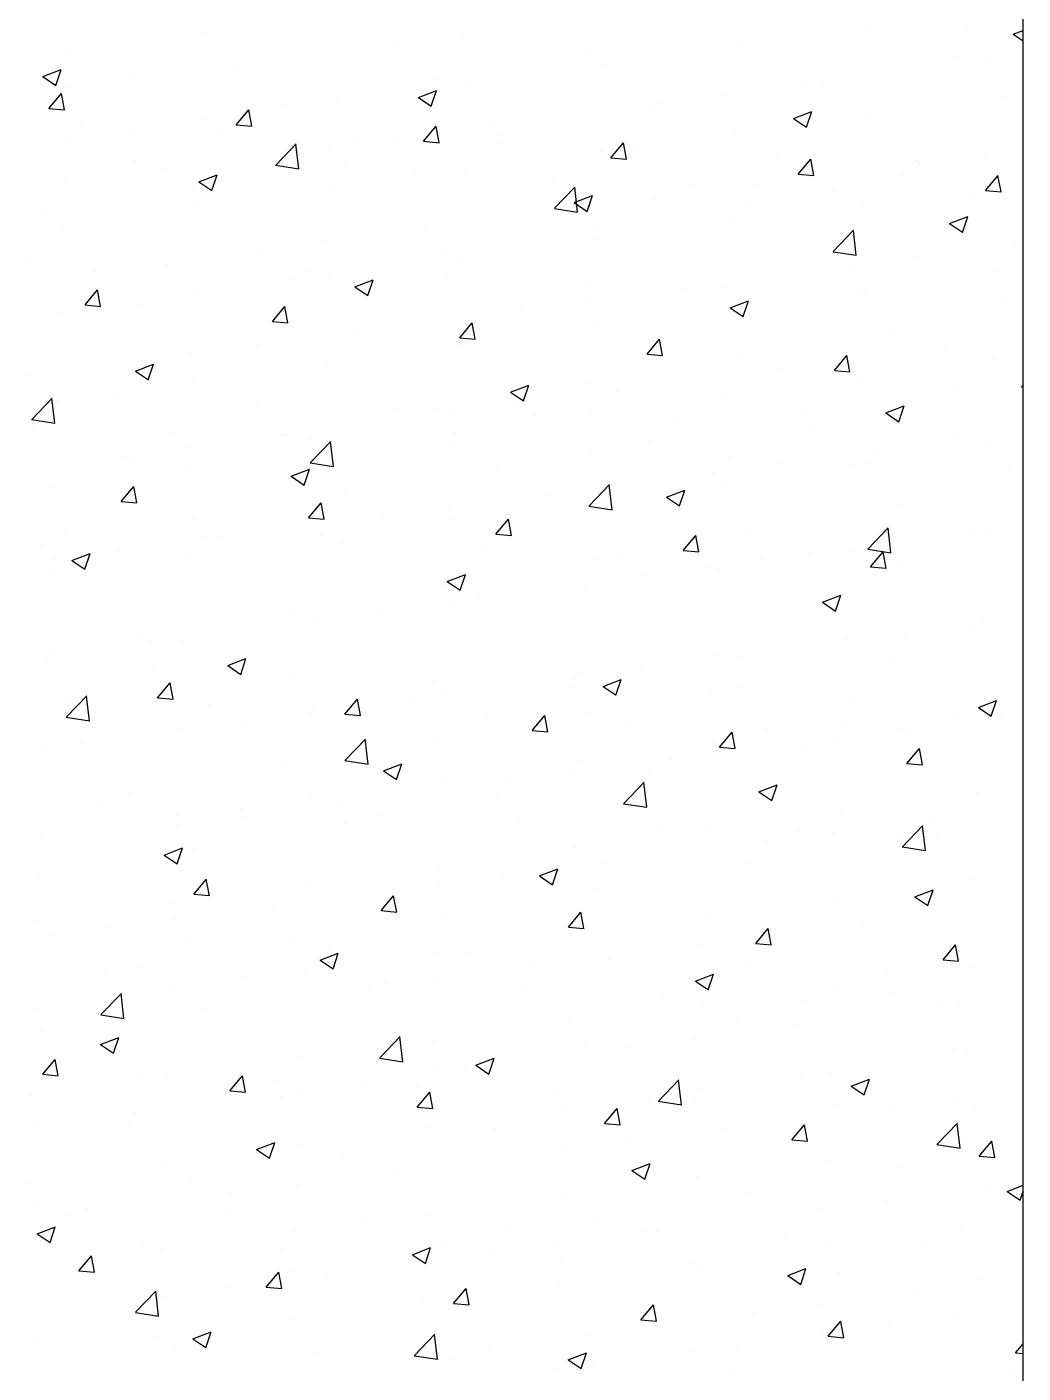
# Model space of a CAD drawing. Header units: millimetres. Extents: x 331487 to 517269, y 198509 to 399936.
# Drawn here: x 419964 to 420346, y 392522 to 393037 of the extents above; entities that cross this region are included whole.
import ezdxf

# ---------------------------------------------------------------- set-up
doc = ezdxf.new("R2010")
doc.units = ezdxf.units.MM
doc.header["$MEASUREMENT"] = 0
doc.layers.add('COLUMN', color=6, linetype='Continuous')

msp = doc.modelspace()

# ---------------------------------------------------------------- linework, layer by layer
at = {"layer": 'COLUMN'}
msp.add_line((420345.71, 381283.05), (420345.71, 399936.48), dxfattribs=at)
at = {"layer": 'COLUMN', "color": 2, "linetype": 'Continuous'}
for p, q in [((420032.56, 393034.84), (420032.56, 393034.84)), ((420131.39, 393033.75), (420131.39, 393033.75)), ((420286.99, 393035.93), (420286.99, 393035.93)), ((420324.43, 393036.84), (420324.43, 393036.84)), ((420341.88, 393034.27), (420345.71, 393035.74)), ((420341.88, 393034.27), (420345.71, 393031.69)), ((420106.35, 393030.46), (420106.35, 393030.46)), ((420236.48, 393029.53), (420236.48, 393029.53)), ((419980.62, 393027.34), (419980.62, 393027.34)), ((420179.07, 393027.27), (420179.07, 393027.27)), ((420319.67, 393025.33), (420319.67, 393025.33)), ((420332.17, 393024.21), (420332.17, 393024.21)), ((419970.43, 393018.03), (419977.43, 393020.72)), ((419975.4, 393014.67), (419977.43, 393020.72)), ((420043.2, 393022.14), (420043.2, 393022.14)), ((420185.14, 393022.49), (420185.14, 393022.49)), ((419970.43, 393018.03), (419975.41, 393014.68)), ((419980.29, 393013.86), (419980.29, 393013.86)), ((420005.32, 393017.16), (420005.32, 393017.16)), ((420120.75, 393017.26), (420120.75, 393017.26)), ((420133.2, 393014.99), (420133.2, 393014.99)), ((420261.35, 393015.32), (420261.35, 393015.32)), ((420269.02, 393015.9), (420269.02, 393015.9)), ((419972.66, 393005.8), (419977.48, 393011.54)), ((419978.63, 393005.27), (419977.47, 393011.53)), ((420082.69, 393008.59), (420082.69, 393008.59)), ((420114.15, 393010.02), (420121.15, 393012.71)), ((420114.15, 393010.02), (420119.12, 393006.67)), ((420119.11, 393006.67), (420121.14, 393012.71)), ((420231.14, 393010.91), (420231.14, 393010.91)), ((420337.71, 393010.14), (420337.71, 393010.14)), ((419972.66, 393005.8), (419978.63, 393005.27)), ((420044.38, 392999.52), (420049.2, 393005.27)), ((420050.36, 392998.99), (420049.2, 393005.26)), ((420062.43, 393007.25), (420062.43, 393007.25)), ((420203.03, 393005.31), (420203.03, 393005.31)), ((420206.11, 393007.61), (420206.11, 393007.61)), ((420257.86, 393002.01), (420264.86, 393004.7)), ((420262.83, 392998.66), (420264.85, 393004.7)), ((419984.67, 392999.27), (419984.67, 392999.27)), ((420031.34, 393001.55), (420031.34, 393001.55)), ((420044.38, 392999.52), (420050.36, 392999)), ((420116.11, 392993.25), (420120.93, 392998.99)), ((420122.08, 392992.72), (420120.93, 392998.98)), ((420142.95, 392999.3), (420142.95, 392999.3)), ((420257.86, 393002.01), (420262.83, 392998.66)), ((420285.77, 393002.65), (420285.77, 393002.65)), ((419979.4, 392994.05), (419979.4, 392994.05)), ((420004.11, 392997.24), (420004.11, 392997.24)), ((420038.05, 392997.02), (420038.05, 392997.02)), ((420091.43, 392994.76), (420091.43, 392994.76)), ((420105.08, 392994.31), (420105.08, 392994.31)), ((420116.11, 392993.25), (420122.09, 392992.72)), ((420144.71, 392995.3), (420144.71, 392995.3)), ((420144.81, 392992.51), (420144.81, 392992.51)), ((420187.83, 392986.97), (420192.66, 392992.72)), ((420193.81, 392986.44), (420192.65, 392992.71)), ((420235.26, 392996.24), (420235.26, 392996.24)), ((420059.59, 392984.18), (420067.38, 392992.3)), ((420068.4, 392982.71), (420067.29, 392992.21)), ((420080.05, 392991.02), (420080.05, 392991.02)), ((420183.92, 392989.2), (420183.92, 392989.2)), ((420198.19, 392990.25), (420198.19, 392990.25)), ((420251.58, 392987.99), (420251.58, 392987.99)), ((420330.9, 392988.06), (420330.9, 392988.06)), ((420005.75, 392985.84), (420005.75, 392985.84)), ((420016.89, 392982.7), (420016.89, 392982.7)), ((420059.13, 392983.58), (420059.13, 392983.58)), ((420059.5, 392984.09), (420068.4, 392982.71)), ((420086.39, 392985.29), (420086.39, 392985.29)), ((420187.83, 392986.97), (420193.81, 392986.45)), ((420259.56, 392980.7), (420264.38, 392986.44)), ((420265.53, 392980.17), (420264.38, 392986.43)), ((420304.96, 392985.74), (420304.96, 392985.74)), ((420305.86, 392984.77), (420305.86, 392984.77)), ((419979.02, 392977.72), (419979.02, 392977.72)), ((420030.12, 392977.77), (420037.12, 392980.46)), ((420030.12, 392977.77), (420035.1, 392974.41)), ((420035.09, 392974.41), (420037.12, 392980.46)), ((420112.52, 392981.33), (420112.52, 392981.33)), ((420131.98, 392981.7), (420131.98, 392981.7)), ((420165.9, 392979.07), (420165.9, 392979.07)), ((420259.56, 392980.7), (420265.54, 392980.17)), ((420299.54, 392980.33), (420299.54, 392980.33)), ((420331.29, 392974.42), (420336.11, 392980.17)), ((420337.26, 392973.89), (420336.1, 392980.16)), ((420028.08, 392975.28), (420028.08, 392975.28)), ((420081.47, 392975.3), (420081.47, 392975.3)), ((420166.32, 392967.63), (420174.1, 392975.75)), ((420173.84, 392969.76), (420180.84, 392972.45)), ((420175.12, 392966.16), (420174.01, 392975.66)), ((420178.81, 392966.4), (420180.83, 392972.45)), ((420219.28, 392976.82), (420219.28, 392976.82)), ((420242.71, 392976.45), (420242.71, 392976.45)), ((420272.66, 392974.56), (420272.66, 392974.56)), ((420326.04, 392972.31), (420326.04, 392972.31)), ((420331.29, 392974.42), (420337.26, 392973.9)), ((420336.5, 392976.85), (420336.5, 392976.85)), ((420030.13, 392968.26), (420030.13, 392968.26)), ((420166.23, 392967.54), (420175.12, 392966.16)), ((420173.84, 392969.76), (420178.81, 392966.41)), ((420179.8, 392968.17), (420179.8, 392968.17)), ((420204.84, 392971.47), (420204.84, 392971.47)), ((420241.22, 392970.32), (420241.22, 392970.32)), ((420284.56, 392969.36), (420284.56, 392969.36)), ((419969.76, 392965.27), (419969.76, 392965.27)), ((420234.05, 392962.95), (420234.05, 392962.95)), ((420317.55, 392961.75), (420324.55, 392964.44)), ((420317.55, 392961.75), (420322.52, 392958.4)), ((420322.52, 392958.39), (420324.55, 392964.44)), ((419978.19, 392960.76), (419978.19, 392960.76)), ((420116.65, 392959.86), (420116.65, 392959.86)), ((420182.9, 392960.31), (420182.9, 392960.31)), ((420273.04, 392951.08), (420280.83, 392959.2)), ((420281.84, 392949.61), (420280.74, 392959.11)), ((420053.74, 392951.58), (420053.74, 392951.58)), ((420078.77, 392954.87), (420078.77, 392954.87)), ((420182.7, 392955.91), (420182.7, 392955.91)), ((420342.46, 392953.61), (420342.46, 392953.61)), ((419964.77, 392948.44), (419964.77, 392948.44)), ((420018.15, 392946.19), (420018.15, 392946.19)), ((420124.58, 392950.3), (420124.58, 392950.3)), ((420130.76, 392948.42), (420130.76, 392948.42)), ((420272.95, 392950.99), (420281.84, 392949.61)), ((420304.59, 392948.62), (420304.59, 392948.62)), ((419990.58, 392943.26), (419990.58, 392943.26)), ((420071.54, 392943.93), (420071.54, 392943.93)), ((420080.25, 392942.01), (420080.25, 392942.01)), ((420124.92, 392941.68), (420124.92, 392941.68)), ((420279.56, 392945.33), (420279.56, 392945.33)), ((420335.28, 392943.56), (420335.28, 392943.56)), ((419986.53, 392930.58), (419991.35, 392936.32)), ((419992.51, 392930.05), (419991.35, 392936.32)), ((420066.27, 392940.29), (420066.27, 392940.29)), ((420089.81, 392937.51), (420096.82, 392940.19)), ((420089.81, 392937.51), (420094.79, 392934.15)), ((420094.78, 392934.15), (420096.81, 392940.19)), ((420178.3, 392939.42), (420178.3, 392939.42)), ((420216.4, 392937.01), (420216.4, 392937.01)), ((420231.68, 392937.16), (420231.68, 392937.16)), ((420283.34, 392936.07), (420283.34, 392936.07)), ((420028.91, 392934.97), (420028.91, 392934.97)), ((420178.53, 392932.03), (420178.53, 392932.03)), ((420233.53, 392929.5), (420240.53, 392932.19)), ((420238.5, 392926.14), (420240.52, 392932.18)), ((420285.06, 392934.91), (420285.06, 392934.91)), ((420338.45, 392932.65), (420338.45, 392932.65)), ((419976.97, 392927.47), (419976.97, 392927.47)), ((419986.53, 392930.58), (419992.51, 392930.06)), ((420007.95, 392930.28), (420007.95, 392930.28)), ((420058.26, 392924.3), (420063.08, 392930.05)), ((420064.23, 392923.77), (420063.08, 392930.04)), ((420153.49, 392928.73), (420153.49, 392928.73)), ((420232.83, 392929.66), (420232.83, 392929.66)), ((420233.53, 392929.5), (420238.5, 392926.14)), ((420058.26, 392924.3), (420064.23, 392923.78)), ((420090.34, 392920.42), (420090.34, 392920.42)), ((420129.98, 392918.03), (420134.8, 392923.77)), ((420135.96, 392917.5), (420134.8, 392923.77)), ((420181.49, 392922.62), (420181.49, 392922.62)), ((420295.41, 392920.66), (420295.41, 392920.66)), ((420052.47, 392915.43), (420052.47, 392915.43)), ((420129.98, 392918.03), (420135.96, 392917.5)), ((420201.71, 392911.75), (420206.53, 392917.5)), ((420207.68, 392911.22), (420206.53, 392917.49)), ((420027.43, 392912.13), (420027.43, 392912.13)), ((420129.55, 392915.13), (420129.55, 392915.13)), ((420201.71, 392911.75), (420207.69, 392911.23)), ((420237.09, 392910.65), (420237.09, 392910.65)), ((420273.44, 392905.48), (420278.26, 392911.22)), ((420279.41, 392904.95), (420278.25, 392911.21)), ((420316.16, 392914.17), (420316.16, 392914.17)), ((420334.06, 392910.27), (420334.06, 392910.27)), ((420005.79, 392905.25), (420012.79, 392907.94)), ((420005.79, 392905.25), (420010.77, 392901.9)), ((420010.76, 392901.9), (420012.79, 392907.94)), ((420079.04, 392908.72), (420079.04, 392908.72)), ((420253.25, 392905.89), (420253.25, 392905.89)), ((420273.44, 392905.48), (420279.41, 392904.95)), ((420278.28, 392909.18), (420278.28, 392909.18)), ((419964.28, 392903.82), (419964.28, 392903.82)), ((420027.69, 392901.68), (420027.69, 392901.68)), ((420149.5, 392897.25), (420156.51, 392899.93)), ((420154.47, 392893.89), (420156.5, 392899.93)), ((420178.77, 392900.64), (420178.77, 392900.64)), ((420282.13, 392902.78), (420282.13, 392902.78)), ((420345.16, 392899.2), (420345.71, 392899.85)), ((419966.13, 392886.77), (419973.91, 392894.89)), ((419974.93, 392885.3), (419973.82, 392894.8)), ((419998.68, 392895.09), (419998.68, 392895.09)), ((420149.5, 392897.25), (420154.48, 392893.89)), ((420190.09, 392897.57), (420190.09, 392897.57)), ((420231.62, 392896.38), (420231.62, 392896.38)), ((420319.37, 392898.71), (420319.37, 392898.71)), ((420345.16, 392899.2), (420345.71, 392899.15)), ((419975.76, 392894.19), (419975.76, 392894.19)), ((420052.06, 392892.83), (420052.06, 392892.83)), ((420105.44, 392890.58), (420105.44, 392890.58)), ((420120.46, 392890.63), (420120.46, 392890.63)), ((420152.22, 392892.59), (420152.22, 392892.59)), ((420293.22, 392889.24), (420300.22, 392891.92)), ((420298.19, 392885.88), (420300.21, 392891.92)), ((419966.04, 392886.68), (419974.93, 392885.3)), ((420127.19, 392889.29), (420127.19, 392889.29)), ((420158.83, 392888.32), (420158.83, 392888.32)), ((420180.27, 392889.33), (420180.27, 392889.33)), ((420212.21, 392886.06), (420212.21, 392886.06)), ((420261.05, 392888.7), (420261.05, 392888.7)), ((420293.22, 392889.24), (420298.19, 392885.88)), ((419966.38, 392883.91), (419966.38, 392883.91)), ((420019.76, 392881.65), (420019.76, 392881.65)), ((420062.14, 392880.62), (420062.14, 392880.62)), ((420064.03, 392880.98), (420064.03, 392880.98)), ((420073.15, 392879.4), (420073.15, 392879.4)), ((420128.33, 392881.84), (420128.33, 392881.84)), ((420265.59, 392883.81), (420265.59, 392883.81)), ((420318.97, 392881.55), (420318.97, 392881.55)), ((420026.16, 392875.99), (420026.16, 392875.99)), ((420072.85, 392870.22), (420080.64, 392878.34)), ((420077.82, 392875.43), (420077.82, 392875.43)), ((420081.65, 392868.75), (420080.55, 392878.25)), ((420126.53, 392877.14), (420126.53, 392877.14)), ((420179.91, 392874.89), (420179.91, 392874.89)), ((420202.74, 392878.68), (420202.74, 392878.68)), ((420289.85, 392874.73), (420289.85, 392874.73)), ((420332.85, 392876.99), (420332.85, 392876.99)), ((420001.13, 392872.69), (420001.13, 392872.69)), ((420003.82, 392870.61), (420003.82, 392870.61)), ((420072.76, 392870.13), (420081.65, 392868.75)), ((420233.29, 392872.63), (420233.29, 392872.63)), ((420251.98, 392869.74), (420251.98, 392869.74)), ((420280.91, 392869.49), (420280.91, 392869.49)), ((420286.68, 392870.38), (420286.68, 392870.38)), ((420026.48, 392868.39), (420026.48, 392868.39)), ((420065.48, 392864.99), (420072.48, 392867.68)), ((420065.48, 392864.99), (420070.46, 392861.64)), ((420070.45, 392861.64), (420072.48, 392867.68)), ((420144.42, 392868.67), (420144.42, 392868.67)), ((420226.94, 392866.45), (420226.94, 392866.45)), ((420340.06, 392868.12), (420340.06, 392868.12)), ((419974.54, 392860.9), (419974.54, 392860.9)), ((420000.41, 392855.36), (420005.23, 392861.1)), ((420006.38, 392854.83), (420005.22, 392861.1)), ((420086.1, 392858.66), (420086.1, 392858.66)), ((420179.57, 392853.67), (420187.36, 392861.79)), ((420188.38, 392852.2), (420187.27, 392861.69)), ((420209.19, 392856.98), (420216.2, 392859.67)), ((420214.16, 392853.63), (420216.19, 392859.67)), ((420230.4, 392863.09), (420230.4, 392863.09)), ((420000.41, 392855.36), (420006.38, 392854.84)), ((420072.13, 392849.08), (420076.95, 392854.83)), ((420078.11, 392848.55), (420076.95, 392854.82)), ((420163.79, 392858.13), (420163.79, 392858.13)), ((420179.06, 392856.04), (420179.06, 392856.04)), ((420179.48, 392853.57), (420188.38, 392852.2)), ((420209.2, 392856.98), (420214.17, 392853.63)), ((420299.25, 392853.7), (420299.25, 392853.7)), ((420027.78, 392848.65), (420027.78, 392848.65)), ((420072.13, 392849.08), (420078.11, 392848.56)), ((420100.88, 392849.85), (420100.88, 392849.85)), ((420125.91, 392853.14), (420125.91, 392853.14)), ((420127.12, 392848.55), (420127.12, 392848.55)), ((420143.86, 392842.81), (420148.68, 392848.55)), ((420149.83, 392842.28), (420148.68, 392848.55)), ((419978.78, 392844.26), (419978.78, 392844.26)), ((420240.93, 392843.69), (420240.93, 392843.69)), ((420286.3, 392837.12), (420294.09, 392845.23)), ((420295.1, 392835.65), (420294, 392845.14)), ((420326.7, 392843.6), (420326.7, 392843.6)), ((420331.63, 392843.7), (420331.63, 392843.7)), ((419969.46, 392838.64), (419969.46, 392838.64)), ((420032.17, 392842), (420032.17, 392842)), ((420037.73, 392841.53), (420037.73, 392841.53)), ((420076.61, 392842.15), (420076.61, 392842.15)), ((420085.55, 392839.74), (420085.55, 392839.74)), ((420143.86, 392842.81), (420149.84, 392842.29)), ((420215.58, 392836.53), (420220.41, 392842.28)), ((420221.56, 392836), (420220.4, 392842.27)), ((419974.82, 392833.25), (419974.82, 392833.25)), ((419981.46, 392832.74), (419988.46, 392835.43)), ((419981.46, 392832.74), (419986.43, 392829.38)), ((419986.43, 392829.38), (419988.46, 392835.43)), ((419999.85, 392836.55), (419999.85, 392836.55)), ((420025.26, 392835.1), (420025.26, 392835.1)), ((420138.93, 392837.49), (420138.93, 392837.49)), ((420182.61, 392833.68), (420182.61, 392833.68)), ((420192.31, 392835.23), (420192.31, 392835.23)), ((420215.58, 392836.53), (420221.56, 392836.01)), ((420245.7, 392832.98), (420245.7, 392832.98)), ((420263.54, 392835.29), (420263.54, 392835.29)), ((420279.69, 392836.2), (420279.69, 392836.2)), ((420286.21, 392837.02), (420295.1, 392835.64)), ((420287.31, 392830.26), (420292.13, 392836)), ((420293.28, 392829.73), (420292.13, 392836)), ((419973.32, 392827.61), (419973.32, 392827.61)), ((420225.67, 392830.3), (420225.67, 392830.3)), ((420229.18, 392829.8), (420229.18, 392829.8)), ((420287.31, 392830.26), (420293.29, 392829.74)), ((420299.08, 392830.72), (420299.08, 392830.72)), ((420124.29, 392823.67), (420124.29, 392823.67)), ((420125.17, 392824.73), (420132.17, 392827.42)), ((420125.17, 392824.73), (420130.15, 392821.38)), ((420130.14, 392821.37), (420132.17, 392827.42)), ((420177.84, 392822.76), (420177.84, 392822.76)), ((420200.64, 392827), (420200.64, 392827)), ((420137.48, 392818.69), (420137.48, 392818.69)), ((420268.89, 392816.72), (420275.89, 392819.41)), ((420273.86, 392813.36), (420275.88, 392819.41)), ((420065.97, 392813.66), (420065.97, 392813.66)), ((420099.61, 392813.7), (420099.61, 392813.7)), ((420125.9, 392815.26), (420125.9, 392815.26)), ((420268.89, 392816.72), (420273.86, 392813.37)), ((420074.57, 392810.41), (420074.57, 392810.41)), ((420075.39, 392808.86), (420075.39, 392808.86)), ((420325.42, 392807.46), (420325.42, 392807.46)), ((420330.42, 392810.41), (420330.42, 392810.41)), ((420007.65, 392803.65), (420007.65, 392803.65)), ((420011.42, 392802.09), (420011.42, 392802.09)), ((420024.05, 392801.81), (420024.05, 392801.81)), ((420278.48, 392802.91), (420278.48, 392802.91)), ((420300.39, 392804.16), (420300.39, 392804.16)), ((419973.55, 392797.11), (419973.55, 392797.11)), ((419972.11, 392794.32), (419972.11, 392794.32)), ((420041.15, 392792.48), (420048.15, 392795.16)), ((420041.15, 392792.48), (420046.12, 392789.12)), ((420046.12, 392789.12), (420048.15, 392795.16)), ((420227.97, 392796.51), (420227.97, 392796.51)), ((420237.24, 392795.84), (420237.24, 392795.84)), ((420295.12, 392794.03), (420295.12, 392794.03)), ((420012.69, 392790.9), (420012.69, 392790.9)), ((420066.08, 392788.65), (420066.08, 392788.65)), ((420119.46, 392786.39), (420119.46, 392786.39)), ((420174.33, 392787.56), (420174.33, 392787.56)), ((420176.62, 392789.47), (420176.62, 392789.47)), ((420184.86, 392784.47), (420191.87, 392787.16)), ((420189.83, 392781.11), (420191.86, 392787.15)), ((420199.36, 392790.86), (420199.36, 392790.86)), ((420014.28, 392780.14), (420019.1, 392785.88)), ((420020.26, 392779.61), (420019.1, 392785.88)), ((420124.68, 392781.97), (420124.68, 392781.97)), ((420172.84, 392784.13), (420172.84, 392784.13)), ((420184.86, 392784.47), (420189.84, 392781.11)), ((420226.22, 392781.88), (420226.22, 392781.88)), ((420236.8, 392784.02), (420236.8, 392784.02)), ((419979.38, 392772.81), (419987.17, 392780.93)), ((419980.4, 392779.72), (419980.4, 392779.72)), ((419988.19, 392771.34), (419987.08, 392780.83)), ((420014.28, 392780.14), (420020.26, 392779.62)), ((420033.78, 392777.47), (420033.78, 392777.47)), ((420086.01, 392773.86), (420090.83, 392779.61)), ((420091.98, 392773.33), (420090.83, 392779.6)), ((420111.17, 392779.25), (420111.17, 392779.25)), ((420279.6, 392779.62), (420279.6, 392779.62)), ((420328.58, 392776.46), (420335.58, 392779.15)), ((420328.58, 392776.46), (420333.55, 392773.1)), ((420329.2, 392777.12), (420329.2, 392777.12)), ((420332.99, 392777.37), (420332.99, 392777.37)), ((420333.55, 392773.1), (420335.57, 392779.15)), ((419979.29, 392772.71), (419988.19, 392771.34)), ((420048.27, 392770.97), (420048.27, 392770.97)), ((420073.3, 392774.26), (420073.3, 392774.26)), ((420074.17, 392775.57), (420074.17, 392775.57)), ((420086.01, 392773.86), (420091.99, 392773.34)), ((420087.16, 392775.21), (420087.16, 392775.21)), ((420140.54, 392772.96), (420140.54, 392772.96)), ((420157.73, 392767.59), (420162.55, 392773.33)), ((420163.71, 392767.06), (420162.55, 392773.33)), ((420178.48, 392774.01), (420178.48, 392774.01)), ((420319.08, 392772.08), (420319.08, 392772.08)), ((420336.99, 392773), (420336.99, 392773)), ((420022.83, 392768.53), (420022.83, 392768.53)), ((420157.73, 392767.59), (420163.71, 392767.07)), ((420193.92, 392770.7), (420193.92, 392770.7)), ((420229.46, 392761.31), (420234.28, 392767.06)), ((420235.43, 392760.78), (420234.28, 392767.05)), ((420247.31, 392768.45), (420247.31, 392768.45)), ((420277.26, 392769.62), (420277.26, 392769.62)), ((420299.12, 392768.01), (420299.12, 392768.01)), ((420300.69, 392766.19), (420300.69, 392766.19)), ((419970.89, 392761.03), (419970.89, 392761.03)), ((419985.11, 392762.65), (419985.11, 392762.65)), ((420086.11, 392756.26), (420093.9, 392764.37)), ((420094.91, 392754.79), (420093.81, 392764.28)), ((420120.16, 392764), (420120.16, 392764)), ((420226.75, 392763.22), (420226.75, 392763.22)), ((420229.46, 392761.31), (420235.44, 392760.79)), ((420260.76, 392762.07), (420260.76, 392762.07)), ((420274.08, 392764.72), (420274.08, 392764.72)), ((420301.19, 392755.04), (420306.01, 392760.78)), ((420307.16, 392754.51), (420306, 392760.78)), ((420086.02, 392756.16), (420094.91, 392754.78)), ((420175.41, 392756.18), (420175.41, 392756.18)), ((420210.93, 392756.4), (420210.93, 392756.4)), ((420061.84, 392753.99), (420061.84, 392753.99)), ((420100.84, 392752.22), (420107.84, 392754.9)), ((420100.84, 392752.22), (420105.82, 392748.86)), ((420105.81, 392748.86), (420107.84, 392754.9)), ((420173.06, 392751.42), (420173.06, 392751.42)), ((420202.44, 392752.06), (420202.44, 392752.06)), ((420301.19, 392755.04), (420307.16, 392754.52)), ((420123.47, 392748.68), (420123.47, 392748.68)), ((420148.02, 392748.12), (420148.02, 392748.12)), ((420192.83, 392739.71), (420200.62, 392747.82)), ((420201.63, 392738.23), (420200.53, 392747.73)), ((420244.55, 392744.21), (420251.56, 392746.89)), ((420249.52, 392740.85), (420251.55, 392746.89)), ((419992.8, 392740.07), (419992.8, 392740.07)), ((420003.52, 392743.98), (420003.52, 392743.98)), ((420072.96, 392742.28), (420072.96, 392742.28)), ((420144.12, 392742.04), (420144.12, 392742.04)), ((420244.55, 392744.21), (420249.53, 392740.85)), ((420327.98, 392743.83), (420327.98, 392743.83)), ((420021.61, 392735.24), (420021.61, 392735.24)), ((420046.18, 392737.81), (420046.18, 392737.81)), ((420046.99, 392734.82), (420046.99, 392734.82)), ((420084.87, 392739.81), (420084.87, 392739.81)), ((420099.56, 392735.56), (420099.56, 392735.56)), ((420192.74, 392739.61), (420201.64, 392738.23)), ((420276.05, 392736.33), (420276.05, 392736.33)), ((420021.96, 392731.53), (420021.96, 392731.53)), ((420085.8, 392732.03), (420085.8, 392732.03)), ((420152.94, 392733.3), (420152.94, 392733.3)), ((420206.33, 392731.05), (420206.33, 392731.05)), ((420225.54, 392729.93), (420225.54, 392729.93)), ((420299.56, 392723.15), (420307.34, 392731.27)), ((420308.36, 392721.68), (420307.25, 392731.18)), ((420310.68, 392733.56), (420310.68, 392733.56)), ((419969.68, 392727.74), (419969.68, 392727.74)), ((420247.78, 392725.28), (420247.78, 392725.28)), ((420259.71, 392728.79), (420259.71, 392728.79)), ((420272.81, 392728.57), (420272.81, 392728.57)), ((420298.95, 392727.07), (420298.95, 392727.07)), ((420313.09, 392726.54), (420313.09, 392726.54)), ((420016.82, 392719.96), (420023.82, 392722.65)), ((420016.82, 392719.96), (420021.79, 392716.61)), ((420021.79, 392716.61), (420023.82, 392722.65)), ((420027.49, 392722.02), (420027.49, 392722.02)), ((420174.19, 392722.89), (420174.19, 392722.89)), ((420299.47, 392723.06), (420308.36, 392721.68)), ((420122.25, 392715.39), (420122.25, 392715.39)), ((420160.53, 392711.95), (420167.53, 392714.64)), ((420165.5, 392708.6), (420167.53, 392714.64)), ((420184.62, 392716.96), (420184.62, 392716.96)), ((420240.63, 392717.06), (420240.63, 392717.06)), ((419969.17, 392712.01), (419969.17, 392712.01)), ((420028.16, 392704.92), (420032.98, 392710.67)), ((420034.13, 392704.39), (420032.97, 392710.66)), ((420071.74, 392708.99), (420071.74, 392708.99)), ((420146.75, 392711.98), (420146.75, 392711.98)), ((420160.53, 392711.95), (420165.51, 392708.6)), ((420326.77, 392710.54), (420326.77, 392710.54)), ((420028.16, 392704.92), (420034.13, 392704.4)), ((420099.88, 392698.65), (420104.7, 392704.39)), ((420105.86, 392698.11), (420104.7, 392704.38)), ((420121.71, 392708.68), (420121.71, 392708.68)), ((420182.31, 392707.05), (420182.31, 392707.05)), ((420304.24, 392703.94), (420311.25, 392706.63)), ((420304.25, 392703.94), (420309.22, 392700.59)), ((420309.21, 392700.59), (420311.24, 392706.63)), ((420020.4, 392701.95), (420020.4, 392701.95)), ((420058.56, 392700.37), (420058.56, 392700.37)), ((420099.88, 392698.65), (420105.86, 392698.12)), ((420274.83, 392703.04), (420274.83, 392703.04)), ((419968.46, 392694.45), (419968.46, 392694.45)), ((420020.69, 392695.38), (420020.69, 392695.38)), ((420123.99, 392697.04), (420123.99, 392697.04)), ((420171.61, 392692.37), (420176.43, 392698.12)), ((420177.58, 392691.84), (420176.43, 392698.11)), ((420224.32, 392696.64), (420224.32, 392696.64)), ((420284.38, 392694.12), (420284.38, 392694.12)), ((419973.32, 392688.97), (419973.32, 392688.97)), ((419995.65, 392692.08), (419995.65, 392692.08)), ((420171.61, 392692.37), (420177.59, 392691.85)), ((420172.98, 392689.6), (420172.98, 392689.6)), ((420243.34, 392686.09), (420248.16, 392691.84)), ((420246.5, 392689.13), (420246.5, 392689.13)), ((420249.31, 392685.56), (420248.15, 392691.83)), ((420026.71, 392686.71), (420026.71, 392686.71)), ((420065.68, 392687.03), (420065.68, 392687.03)), ((420080.09, 392684.46), (420080.09, 392684.46)), ((420221.47, 392685.84), (420221.47, 392685.84)), ((420243.34, 392686.09), (420249.31, 392685.57)), ((420315.06, 392679.82), (420319.88, 392685.56)), ((420321.03, 392679.29), (420319.88, 392685.56)), ((420076.51, 392679.7), (420083.51, 392682.39)), ((420076.51, 392679.7), (420081.48, 392676.35)), ((420081.48, 392676.34), (420083.51, 392682.39)), ((420121.04, 392682.1), (420121.04, 392682.1)), ((420133.47, 392682.2), (420133.47, 392682.2)), ((420186.85, 392679.95), (420186.85, 392679.95)), ((420315.06, 392679.82), (420321.04, 392679.3)), ((419994.41, 392675.54), (419994.41, 392675.54)), ((420007.36, 392677.02), (420007.36, 392677.02)), ((420047.79, 392673.28), (420047.79, 392673.28)), ((420070.53, 392675.7), (420070.53, 392675.7)), ((420158.32, 392677.52), (420158.32, 392677.52)), ((420220.22, 392671.69), (420227.22, 392674.38)), ((420225.19, 392668.33), (420227.22, 392674.38)), ((420240.24, 392677.69), (420240.24, 392677.69)), ((420293.62, 392675.44), (420293.62, 392675.44)), ((420325.55, 392677.25), (420325.55, 392677.25)), ((420019.18, 392668.66), (420019.18, 392668.66)), ((420095.41, 392669.24), (420095.41, 392669.24)), ((420101.17, 392671.03), (420101.17, 392671.03)), ((420120.44, 392672.54), (420120.44, 392672.54)), ((420154.56, 392668.77), (420154.56, 392668.77)), ((420220.22, 392671.69), (420225.2, 392668.34)), ((420273.61, 392669.75), (420273.61, 392669.75)), ((419992.64, 392658.85), (420000.43, 392666.96)), ((420001.44, 392657.37), (420000.34, 392666.87)), ((420207.94, 392666.52), (420207.94, 392666.52)), ((420223.1, 392663.35), (420223.1, 392663.35)), ((420261.32, 392664.26), (420261.32, 392664.26)), ((420294.82, 392667.4), (420294.82, 392667.4)), ((420321.23, 392662.99), (420321.23, 392662.99)), ((419967.24, 392661.16), (419967.24, 392661.16)), ((419992.55, 392658.75), (420001.45, 392657.37)), ((420032.25, 392660.92), (420032.25, 392660.92)), ((420314.7, 392662), (420314.7, 392662)), ((419969.35, 392652.64), (419969.35, 392652.64)), ((419994.38, 392655.94), (419994.38, 392655.94)), ((420171.76, 392656.31), (420171.76, 392656.31)), ((420236.5, 392657.39), (420236.5, 392657.39)), ((420258.07, 392654.68), (420258.07, 392654.68)), ((419992.49, 392647.45), (419999.49, 392650.13)), ((419992.49, 392647.45), (419997.46, 392644.09)), ((419997.46, 392644.09), (419999.48, 392650.13)), ((420099.37, 392642.29), (420107.15, 392650.41)), ((420108.17, 392640.82), (420107.06, 392650.32)), ((420119.82, 392648.81), (420119.82, 392648.81)), ((420178.18, 392647.38), (420178.18, 392647.38)), ((420220.2, 392649.69), (420220.2, 392649.69)), ((420069.31, 392642.41), (420069.31, 392642.41)), ((420099.28, 392642.2), (420108.17, 392640.82)), ((420136.2, 392639.44), (420143.2, 392642.13)), ((420141.17, 392636.08), (420143.2, 392642.12)), ((420195.16, 392646.39), (420195.16, 392646.39)), ((420318.78, 392645.45), (420318.78, 392645.45)), ((420324.34, 392643.96), (420324.34, 392643.96)), ((419970.31, 392635.98), (419975.13, 392641.72)), ((419976.28, 392635.45), (419975.12, 392641.71)), ((420119.87, 392637.37), (420119.87, 392637.37)), ((420132.01, 392638.08), (420132.01, 392638.08)), ((420136.2, 392639.44), (420141.17, 392636.08)), ((419970.31, 392635.98), (419976.28, 392635.45)), ((420006.81, 392635.88), (420006.81, 392635.88)), ((420017.97, 392635.37), (420017.97, 392635.37)), ((420042.03, 392629.7), (420046.85, 392635.45)), ((420048.01, 392629.17), (420046.85, 392635.44)), ((420060.19, 392633.63), (420060.19, 392633.63)), ((420094.13, 392633.09), (420094.13, 392633.09)), ((420206.09, 392625.74), (420213.88, 392633.86)), ((420214.89, 392624.27), (420213.79, 392633.77)), ((420260.46, 392635.44), (420260.46, 392635.44)), ((420272.4, 392636.46), (420272.4, 392636.46)), ((420279.91, 392631.43), (420286.92, 392634.12)), ((420284.88, 392628.07), (420286.91, 392634.12)), ((419966.03, 392627.87), (419966.03, 392627.87)), ((420042.03, 392629.7), (420048.01, 392629.18)), ((420061.55, 392627.36), (420061.55, 392627.36)), ((420069.1, 392629.8), (420069.1, 392629.8)), ((420113.58, 392631.37), (420113.58, 392631.37)), ((420113.76, 392623.43), (420118.58, 392629.17)), ((420119.73, 392622.9), (420118.58, 392629.16)), ((420166.96, 392629.12), (420166.96, 392629.12)), ((420220.34, 392626.86), (420220.34, 392626.86)), ((420221.89, 392630.06), (420221.89, 392630.06)), ((420279.91, 392631.43), (420284.89, 392628.07)), ((420319.95, 392626.85), (420319.95, 392626.85)), ((420005.95, 392621.48), (420005.95, 392621.48)), ((420113.76, 392623.43), (420119.74, 392622.9)), ((420170.54, 392623.02), (420170.54, 392623.02)), ((420185.48, 392617.15), (420190.31, 392622.9)), ((420191.46, 392616.62), (420190.3, 392622.89)), ((420202.15, 392625.43), (420202.15, 392625.43)), ((420206, 392625.65), (420214.89, 392624.27)), ((420273.72, 392624.61), (420273.72, 392624.61)), ((420294.92, 392623.55), (420294.92, 392623.55)), ((420327.1, 392622.35), (420327.1, 392622.35)), ((419968.07, 392616.5), (419968.07, 392616.5)), ((420003.23, 392617.35), (420003.23, 392617.35)), ((420185.48, 392617.15), (420191.46, 392616.63)), ((420257.21, 392610.88), (420262.03, 392616.62)), ((420263.18, 392610.34), (420262.03, 392616.61)), ((420312.81, 392609.19), (420320.6, 392617.31)), ((420321.62, 392607.72), (420320.51, 392617.21)), ((420118.6, 392615.52), (420118.6, 392615.52)), ((420143.83, 392615.42), (420143.83, 392615.42)), ((420231.76, 392615.24), (420231.76, 392615.24)), ((420052.18, 392607.19), (420059.18, 392609.87)), ((420052.18, 392607.19), (420057.15, 392603.83)), ((420057.15, 392603.83), (420059.18, 392609.87)), ((420068.09, 392609.12), (420068.09, 392609.12)), ((420168.86, 392606.95), (420168.86, 392606.95)), ((420193.89, 392610.25), (420193.89, 392610.25)), ((420257.21, 392610.88), (420263.19, 392610.35)), ((420312.72, 392609.1), (420321.62, 392607.72)), ((420323.12, 392610.67), (420323.12, 392610.67)), ((420328.94, 392604.6), (420333.76, 392610.35)), ((420334.91, 392604.07), (420333.75, 392610.34)), ((420016.75, 392602.08), (420016.75, 392602.08)), ((420085.51, 392605.41), (420085.51, 392605.41)), ((420195.89, 392599.18), (420202.89, 392601.86)), ((420200.86, 392595.82), (420202.89, 392601.86)), ((420271.18, 392603.17), (420271.18, 392603.17)), ((420328.94, 392604.6), (420334.91, 392604.08)), ((420105.7, 392598.64), (420105.7, 392598.64)), ((420195.89, 392599.18), (420200.87, 392595.82)), ((420220.67, 392596.77), (420220.67, 392596.77)), ((420298.66, 392600.44), (420298.66, 392600.44)), ((419964.81, 392594.58), (419964.81, 392594.58)), ((420027.19, 392595.39), (420027.19, 392595.39)), ((420067.83, 392593.65), (420067.83, 392593.65)), ((420240.34, 392590.43), (420240.34, 392590.43)), ((420331.52, 392592.39), (420331.52, 392592.39)), ((420339.6, 392591.17), (420345.71, 392593.51)), ((420339.6, 392591.17), (420344.58, 392587.81)), ((420344.57, 392587.81), (420345.71, 392591.19)), ((419968.87, 392585.38), (419968.87, 392585.38)), ((420042.79, 392590.36), (420042.79, 392590.36)), ((420169.33, 392589.73), (420169.33, 392589.73)), ((420293.65, 392587.4), (420293.65, 392587.4)), ((419979.64, 392582.04), (419979.64, 392582.04)), ((419987.34, 392584.78), (419987.34, 392584.78)), ((420040.72, 392582.53), (420040.72, 392582.53)), ((420094.1, 392580.27), (420094.1, 392580.27)), ((420117.39, 392582.23), (420117.39, 392582.23)), ((420182.02, 392580.42), (420182.02, 392580.42)), ((420268.61, 392584.11), (420268.61, 392584.11)), ((419968.16, 392574.93), (419975.16, 392577.62)), ((419968.16, 392574.93), (419973.13, 392571.58)), ((419973.13, 392571.58), (419975.15, 392577.62)), ((420066.88, 392575.83), (420066.88, 392575.83)), ((420147.48, 392578.02), (420147.48, 392578.02)), ((420200.87, 392575.76), (420200.87, 392575.76)), ((420205.46, 392575.79), (420205.46, 392575.79)), ((420321.9, 392577.38), (420321.9, 392577.38)), ((420008.42, 392571.35), (420008.42, 392571.35)), ((420123.7, 392570.41), (420123.7, 392570.41)), ((420167.58, 392570.81), (420167.58, 392570.81)), ((420254.25, 392573.51), (420254.25, 392573.51)), ((420269.97, 392569.88), (420269.97, 392569.88)), ((420307.63, 392571.25), (420307.63, 392571.25)), ((419984.18, 392560.76), (419989, 392566.5)), ((419990.15, 392560.23), (419989, 392566.49)), ((420015.53, 392568.79), (420015.53, 392568.79)), ((420061.81, 392569.1), (420061.81, 392569.1)), ((420111.87, 392566.92), (420118.87, 392569.61)), ((420111.87, 392566.92), (420116.84, 392563.57)), ((420115.19, 392566.84), (420115.19, 392566.84)), ((420116.84, 392563.57), (420118.87, 392569.61)), ((420142.55, 392567.51), (420142.55, 392567.51)), ((419984.18, 392560.76), (419990.16, 392560.23)), ((420055.91, 392554.48), (420060.73, 392560.23)), ((420061.88, 392553.95), (420060.72, 392560.22)), ((420065.38, 392560.4), (420065.38, 392560.4)), ((420168.57, 392564.59), (420168.57, 392564.59)), ((420219.46, 392563.48), (420219.46, 392563.48)), ((420221.95, 392562.33), (420221.95, 392562.33)), ((420255.58, 392558.91), (420262.58, 392561.6)), ((420260.55, 392555.56), (420262.58, 392561.6)), ((420275.33, 392560.07), (420275.33, 392560.07)), ((420055.91, 392554.48), (420061.88, 392553.96)), ((420079.39, 392559.2), (420079.39, 392559.2)), ((420168.11, 392556.44), (420168.11, 392556.44)), ((420255.58, 392558.91), (420260.56, 392555.56)), ((420328.72, 392557.82), (420328.72, 392557.82)), ((420005.9, 392544.88), (420013.69, 392553)), ((420007.06, 392550.39), (420007.06, 392550.39)), ((420014.7, 392543.41), (420013.6, 392552.91)), ((420016.49, 392550.92), (420016.49, 392550.92)), ((420041.52, 392554.21), (420041.52, 392554.21)), ((420127.63, 392548.21), (420132.45, 392553.95)), ((420133.61, 392547.68), (420132.45, 392553.94)), ((420305.21, 392552.95), (420305.21, 392552.95)), ((420005.81, 392544.79), (420014.7, 392543.41)), ((420116.17, 392548.94), (420116.17, 392548.94)), ((420127.63, 392548.21), (420133.61, 392547.68)), ((420199.36, 392541.93), (420204.18, 392547.68)), ((420205.33, 392541.4), (420204.18, 392547.67)), ((420242.3, 392544.67), (420242.3, 392544.67)), ((420267.34, 392547.96), (420267.34, 392547.96)), ((420320.69, 392544.09), (420320.69, 392544.09)), ((420065.66, 392542.54), (420065.66, 392542.54)), ((420199.36, 392541.93), (420205.34, 392541.41)), ((420271.09, 392535.66), (420275.91, 392541.4)), ((420277.06, 392535.13), (420275.9, 392541.39)), ((420294.53, 392540.77), (420294.53, 392540.77)), ((419967.44, 392533.95), (419967.44, 392533.95)), ((420014.32, 392535.5), (420014.32, 392535.5)), ((420027.85, 392534.67), (420034.85, 392537.36)), ((420027.85, 392534.67), (420032.82, 392531.32)), ((420032.82, 392531.31), (420034.84, 392537.36)), ((420112.62, 392528.33), (420120.41, 392536.45)), ((420121.43, 392526.86), (420120.32, 392536.35)), ((420179.15, 392536.35), (420179.15, 392536.35)), ((420268.75, 392536.59), (420268.75, 392536.59)), ((420271.09, 392535.66), (420277.06, 392535.13)), ((420020.83, 392531.7), (420020.83, 392531.7)), ((420074.21, 392529.44), (420074.21, 392529.44)), ((420141.28, 392531.37), (420141.28, 392531.37)), ((420171.56, 392526.66), (420178.56, 392529.35)), ((420176.53, 392523.3), (420178.56, 392529.35)), ((420218.24, 392530.19), (420218.24, 392530.19)), ((420236.21, 392530.76), (420236.21, 392530.76)), ((420342.81, 392529.38), (420345.71, 392532.83)), ((420342.81, 392529.38), (420345.71, 392529.13)), ((420112.53, 392528.24), (420121.43, 392526.86)), ((420116.24, 392528.07), (420116.24, 392528.07)), ((420127.59, 392527.19), (420127.59, 392527.19)), ((420171.56, 392526.66), (420176.53, 392523.31)), ((420180.97, 392524.93), (420180.97, 392524.93)), ((420166.9, 392523.15), (420166.9, 392523.15)), ((420234.35, 392522.68), (420234.35, 392522.68)), ((420342.06, 392521.82), (420342.06, 392521.82))]:
    msp.add_line(p, q, dxfattribs=at)

doc.saveas('drawing.dxf')
